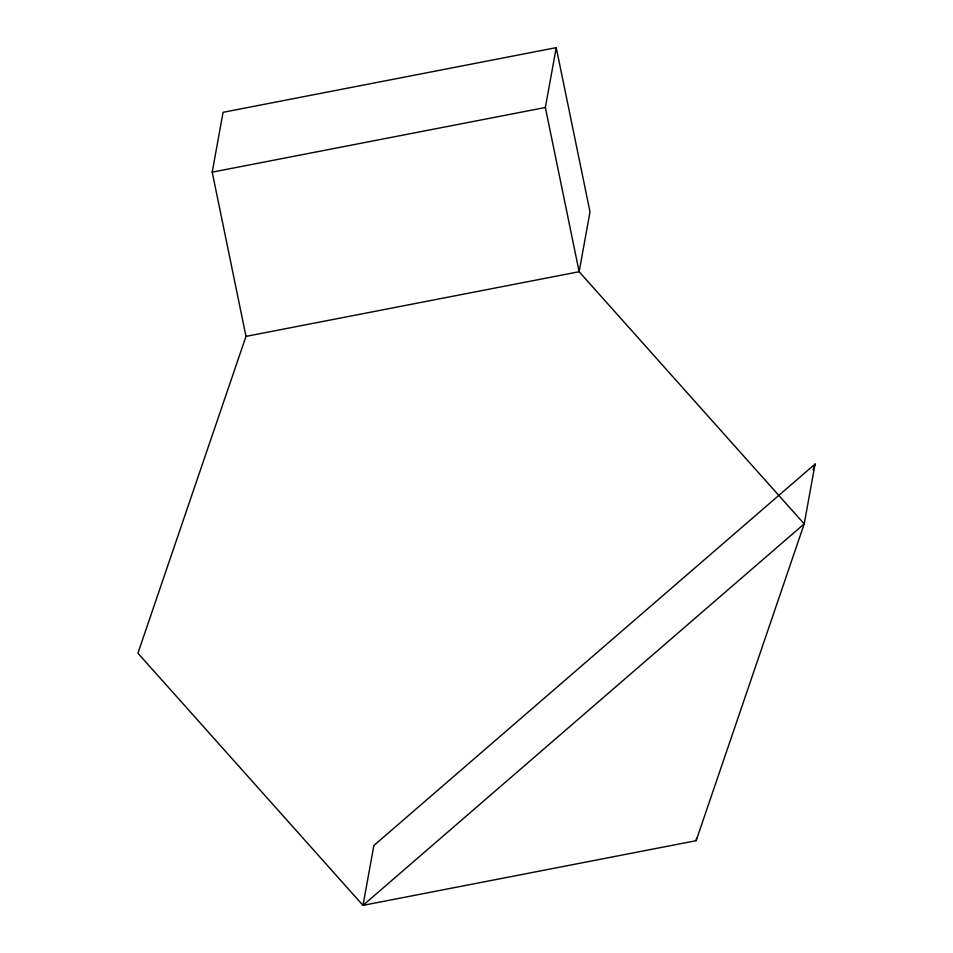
<?xml version="1.0" encoding="UTF-8"?>
<svg xmlns="http://www.w3.org/2000/svg" width="953" height="953" viewBox="0 0 953 953"><rect width="100%" height="100%" fill="white"/><g stroke="black" fill="none" stroke-linecap="round" stroke-linejoin="round"><path stroke-width="1.43" d="M212.209 172.136L223.085 112.311L556.23 47.65L590.002 211.9L579.138 271.724L804.213 523.888L696.143 840.689L362.998 905.35L137.923 653.198L245.993 336.385L212.209 172.136L545.354 107.486L556.23 47.65M696.143 840.689L696.667 837.77M815.077 464.051L804.213 523.888L362.998 905.35L373.862 845.514L815.077 464.051L813.159 469.686M245.993 336.385L579.138 271.724L545.354 107.486"/></g></svg>
